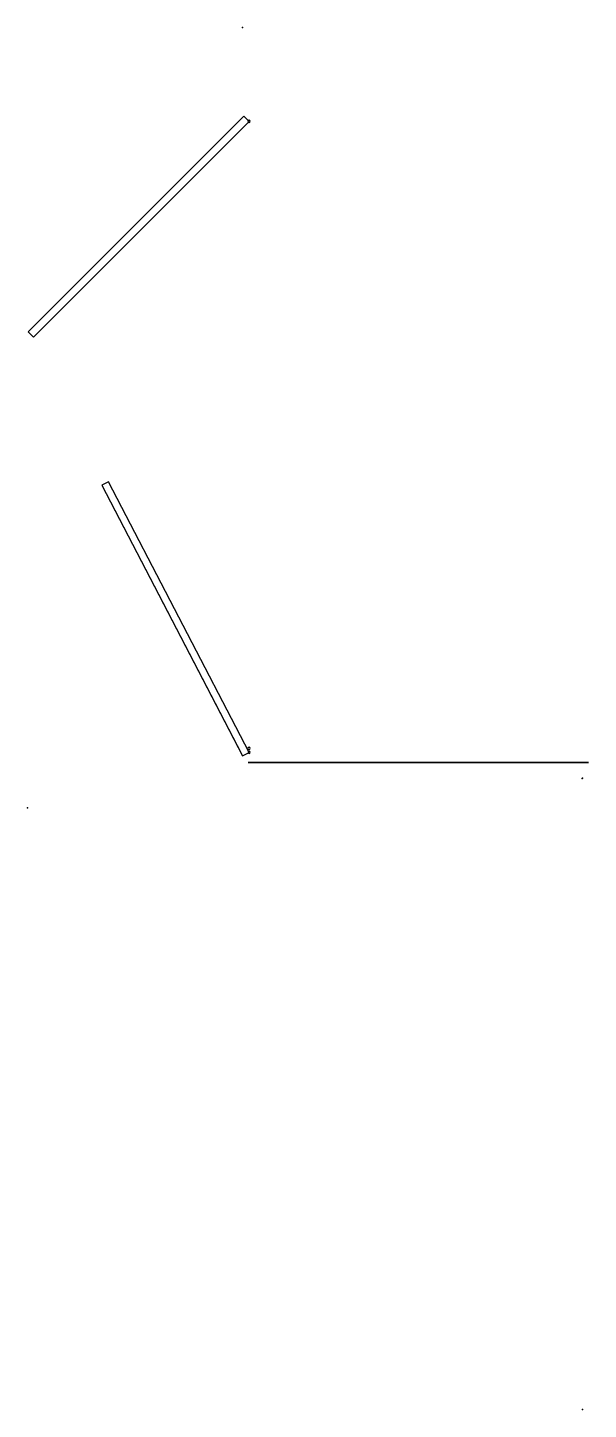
# Model space of a CAD drawing. Header units: millimetres. Extents: x -1115 to 7, y -1293 to 1469.
import ezdxf

# ---------------------------------------------------------------- set-up
doc = ezdxf.new("R2010")
doc.units = ezdxf.units.MM
doc.header["$MEASUREMENT"] = 0
for name, color, linetype in [('cerniera v2_Sketch1', 7, 'Continuous'), ('Osaka 3p struttura v1_Sketch4', 7, 'Continuous'), ('porta dx v2_Sketch1', 7, 'Continuous'), ('porta sx v2_Sketch1', 7, 'Continuous')]:
    doc.layers.add(name, color=color, linetype=linetype)

msp = doc.modelspace()

# ---------------------------------------------------------------- linework, layer by layer
at = {"extrusion": (-0.707496, 0.706717, -4.31031e-19)}
for p, q in [((-1113.6, 861, 365.9), (-685.7, 1289.3, 365.9)), ((-685.7, 1289.3, 1905.9), (-1113.6, 861, 1905.9)), ((-1113.6, 861, 365.9), (-1113.6, 861, 1905.9))]:
    msp.add_line(p, q, dxfattribs=at)
at = {"extrusion": (5.53361e-16, 5.53361e-16, -1)}
for p, q in [((-1113.6, 861, 365.9), (-685.7, 1289.3, 365.9)), ((-671.9, 1282, 365.9), (-1103, 850.4, 365.9)), ((-682.5, 1292.6, 365.9), (-671.9, 1282, 365.9)), ((-1103, 850.4, 365.9), (-1113.6, 861, 365.9))]:
    msp.add_line(p, q, dxfattribs=at)
at = {"extrusion": (0.707496, -0.706717, 4.31031e-19)}
for p, q in [((-671.9, 1282, 365.9), (-1103, 850.4, 365.9)), ((-1103, 850.4, 1905.9), (-671.9, 1282, 1905.9)), ((-1103, 850.4, 365.9), (-1103, 850.4, 1905.9))]:
    msp.add_line(p, q, dxfattribs=at)
at = {"extrusion": (0.706717, 0.707496, 7.8257e-16)}
for p, q in [((-682.5, 1292.6, 365.9), (-671.9, 1282, 365.9)), ((-671.9, 1282, 1905.9), (-682.5, 1292.6, 1905.9)), ((-671.9, 1282, 365.9), (-671.9, 1282, 1905.9))]:
    msp.add_line(p, q, dxfattribs=at)
at = {"extrusion": (-0.706717, -0.707496, -7.8257e-16)}
for p, q in [((-1103, 850.4, 365.9), (-1113.6, 861, 365.9)), ((-1113.6, 861, 1905.9), (-1103, 850.4, 1905.9))]:
    msp.add_line(p, q, dxfattribs=at)
at = {"extrusion": (-2.69766e-15, 5.45374e-15, -1)}
for p, q in [((-953.2, 561.4, 366.2), (-966.5, 554.5, 366.2)), ((-966.5, 554.5, 366.2), (-687.2, 17.2, 366.2)), ((-671.8, 20.2, 366.2), (-953.2, 561.4, 366.2)), ((-685.2, 13.2, 366.2), (-671.8, 20.2, 366.2))]:
    msp.add_line(p, q, dxfattribs=at)
at = {"extrusion": (-0.46121, 0.887291, 6.08324e-15)}
for q in [(-966.5, 554.5, 366.2), (-953.2, 561.4, 1906.2)]:
    msp.add_line((-953.2, 561.4, 366.2), q, dxfattribs=at)
at = {"extrusion": (-0.887291, -0.46121, -1.21708e-16)}
for q in [(-687.2, 17.2, 366.2), (-966.5, 554.5, 1906.2)]:
    msp.add_line((-966.5, 554.5, 366.2), q, dxfattribs=at)
at = {"extrusion": (0.887291, 0.46121, 1.21708e-16)}
msp.add_line((-671.8, 20.2, 366.2), (-953.2, 561.4, 366.2), dxfattribs=at)
at = {"extrusion": (0.46121, -0.887291, -6.08324e-15)}
msp.add_line((-685.2, 13.2, 366.2), (-671.8, 20.2, 366.2), dxfattribs=at)
at = {"extrusion": (-0.706717, -0.707496, -7.8257e-16), "elevation": 177.8}
for points in [[(-1396.3, 365.9), (-1396.3, 1905.9)], [(-1381.3, 365.9), (-1381.3, 1905.9)]]:
    msp.add_lwpolyline(points, dxfattribs=at)
at = {"elevation": 1906.2}
msp.add_lwpolyline([(-966.5, 554.5), (-687.2, 17.2), (-685.2, 13.2), (-671.8, 20.2), (-953.2, 561.4)], close=True, dxfattribs=at)
at = {"extrusion": (-0.46121, 0.887291, 6.08324e-15), "elevation": 937.7}
msp.add_lwpolyline([(601.8, 366.2), (601.8, 1906.2)], dxfattribs=at)
at = {"extrusion": (0.887291, 0.46121, 1.21708e-16), "elevation": -586.8}
for points in [[(937.7, 366.2), (937.7, 1906.2)], [(327.7, 366.2), (327.7, 1906.2)]]:
    msp.add_lwpolyline(points, dxfattribs=at)
at = {"extrusion": (1, 0, -2.65761e-15), "elevation": -685.2}
msp.add_lwpolyline([(13.2, 366.2), (13.2, 1906.2)], dxfattribs=at)
msp.add_polyline3d([(-671.9, 1282, 1905.9), (-671.9, 1282, 365.9), (-1103, 850.4, 365.9), (-1113.6, 861, 365.9), (-682.5, 1292.6, 365.9), (-682.5, 1292.6, 1905.9)])
at = {"layer": 'cerniera v2_Sketch1', "extrusion": (-2.20488e-15, -4.1729e-16, -1)}
msp.add_circle((672.5, 1281.9, -1942.3), 2.29, dxfattribs=at)
at = {"layer": 'cerniera v2_Sketch1', "extrusion": (-5.15267e-16, 7.82287e-16, -1)}
msp.add_circle((671.9, 1282, -365.9), 2.29, dxfattribs=at)
at = {"layer": 'cerniera v2_Sketch1', "extrusion": (-6.75787e-16, 9.79202e-16, -1)}
msp.add_circle((672.1, 28.3, -1943.6), 2.29, dxfattribs=at)
at = {"layer": 'cerniera v2_Sketch1', "extrusion": (-3.4564e-15, 6.78246e-15, -1)}
msp.add_circle((671.8, 20.2, -366.2), 2.29, dxfattribs=at)
at = {"layer": 'cerniera v2_Sketch1'}
for p in [(-5.9, -31.7, 1942.3), (-5.3, -31.6, 365.9), (-5.2, -1293.5, 366.2)]:
    msp.add_point(p, dxfattribs=at)
at = {"layer": 'Osaka 3p struttura v1_Sketch4'}
for p, q in [((-674.1, 0, 327.3), (-674.1, 0, 87)), ((-674.1, 0, 87), (-580.6, 0, 87)), ((-674.1, 0, 2062.4), (-674.1, 0, 1942.3)), ((-634, 0, 2062.4), (-674.1, 0, 2062.4)), ((-674.1, 0, 1942.3), (-600.6, 0, 1942.3)), ((-547.3, 0, 327.3), (-674.1, 0, 327.3)), ((-634, 0, 2054.4), (-634, 0, 2062.4)), ((-380.4, 0, 2054.4), (-634, 0, 2054.4)), ((-600.6, 0, 1942.3), (-600.6, 0, 1929)), ((-600.6, 0, 1929), (-547.3, 0, 1955.7)), ((-580.6, 0, 87), (-588.4, 0, 99.7)), ((6.7, 0, 87), (-580.6, 0, 87)), ((-460.5, 0, 28), (-580.6, 0, 28)), ((-580.6, 0, 28), (-580.6, 0, 87)), ((-560.9, 0, 6.9), (-560.9, 0, 28)), ((-535.8, 0, 6.9), (-560.9, 0, 6.9)), ((-547.3, 0, 300.6), (-547.3, 0, 327.3)), ((-547.3, 0, 1955.7), (-527.2, 0, 1955.7)), ((-164.6, 0, 300.6), (-547.3, 0, 300.6)), ((-535.8, 0, 28), (-535.8, 0, 6.9)), ((-513.9, 0, 1942.3), (-527.2, 0, 1942.3)), ((-527.2, 0, 1922.3), (-440.5, 0, 1908.9)), ((-520.6, 0, 1942.3), (-527.2, 0, 1922.3)), ((-465.5, 0, 838.1), (-246.9, 0, 838.1)), ((-465.5, 0, 866.6), (-465.5, 0, 838.1)), ((-100.1, 0, 866.6), (-465.5, 0, 866.6)), ((-463.2, 0, 1373.3), (-242.8, 0, 1369)), ((-100.1, 0, 1402.9), (-463.2, 0, 1402.9)), ((-463.2, 0, 1402.9), (-463.2, 0, 1373.3)), ((-460.5, 0, 87), (-460.5, 0, 28)), ((-100.1, 0, 1675.4), (-460.5, 0, 1675.4)), ((-460.5, 0, 1675.4), (-460.5, 0, 1635.3)), ((-460.5, 0, 1635.3), (-260.3, 0, 1635.3)), ((-100.1, 0, 1141.5), (-460.5, 0, 1141.5)), ((-460.5, 0, 1141.5), (-460.5, 0, 1101.4)), ((-460.5, 0, 567.5), (-246.9, 0, 567.5)), ((-460.5, 0, 1101.4), (-233.6, 0, 1101.4)), ((-100.1, 0, 601.1), (-460.5, 0, 601.1)), ((-460.5, 0, 601.1), (-460.5, 0, 567.5)), ((-440.5, 0, 1908.9), (-431, 0, 1937.3)), ((-431, 0, 1937.3), (-100.1, 0, 1915.6)), ((-380.4, 0, 2035.7), (-380.4, 0, 2054.4)), ((-358.1, 0, 2022.4), (6.7, 0, 1995.7)), ((-358.1, 0, 2035.7), (-358.1, 0, 2022.4)), ((-260.3, 0, 1635.3), (-117, 0, 1590.9)), ((-246.9, 0, 838.1), (-133.5, 0, 794.4)), ((-246.9, 0, 567.5), (-140.2, 0, 527.5)), ((-242.8, 0, 1369), (-133.9, 0, 1327.8)), ((-233.6, 0, 1101.4), (-133.4, 0, 1059.1)), ((-53.8, 0, 28), (-176, 0, 28)), ((-176, 0, 28), (-176, 0, 87)), ((-164.6, 0, 320.6), (-164.6, 0, 300.6)), ((-100.1, 0, 320.6), (-164.6, 0, 320.6)), ((-151.8, 0, 2101), (-158.6, 0, 2007.8)), ((5.8, 0, 2091.5), (-151.8, 0, 2101)), ((-140.2, 0, 527.5), (-100.1, 0, 527.5)), ((-133.9, 0, 1327.8), (-100.1, 0, 1327.8)), ((-133.5, 0, 794.4), (-100.1, 0, 794.4)), ((-133.4, 0, 1059.1), (-100.1, 0, 1059.1)), ((-117, 0, 1590.9), (-100.1, 0, 1590.9)), ((-100.1, 0, 1915.6), (-100.1, 0, 320.6)), ((-74.2, 0, 6.9), (-100.1, 0, 6.9)), ((-100.1, 0, 6.9), (-100.1, 0, 28)), ((-74.2, 0, 28), (-74.2, 0, 6.9)), ((-53.8, 0, 87), (-53.8, 0, 28)), ((0, 0, 1996.2), (5.8, 0, 2091.5)), ((6.7, 0, 1995.7), (6.7, 0, 87))]:
    msp.add_line(p, q, dxfattribs=at)
for points in [[(-588.4, 0, 99.7), (-620.7, 0, 99.7), (-651.3, 0, 123.1), (-651.3, 0, 313.9), (-607.3, 0, 313.9), (-607.3, 0, 153.8), (-527.2, 0, 127.1), (-31.5, 0, 160.7), (-31.5, 0, 1955.7), (-473.8, 0, 1982.3), (-513.9, 0, 1942.3)], [(-527.2, 0, 1942.3), (-527.2, 0, 2035.7), (-358.1, 0, 2035.7)]]:
    msp.add_polyline3d(points, dxfattribs=at)
msp.add_point((0, 0, 2075), dxfattribs=at)
at = {"layer": 'porta dx v2_Sketch1', "elevation": 366.2}
msp.add_lwpolyline([(-671.8, 20.2), (-953.2, 561.4), (-966.5, 554.5), (-685.2, 13.2)], close=True, dxfattribs=at)
at = {"layer": 'porta dx v2_Sketch1'}
msp.add_point((-685.3, 1469.4, 366.2), dxfattribs=at)
at = {"layer": 'porta sx v2_Sketch1'}
msp.add_point((-1114.9, -90.7, 365.9), dxfattribs=at)

doc.saveas('drawing.dxf')
